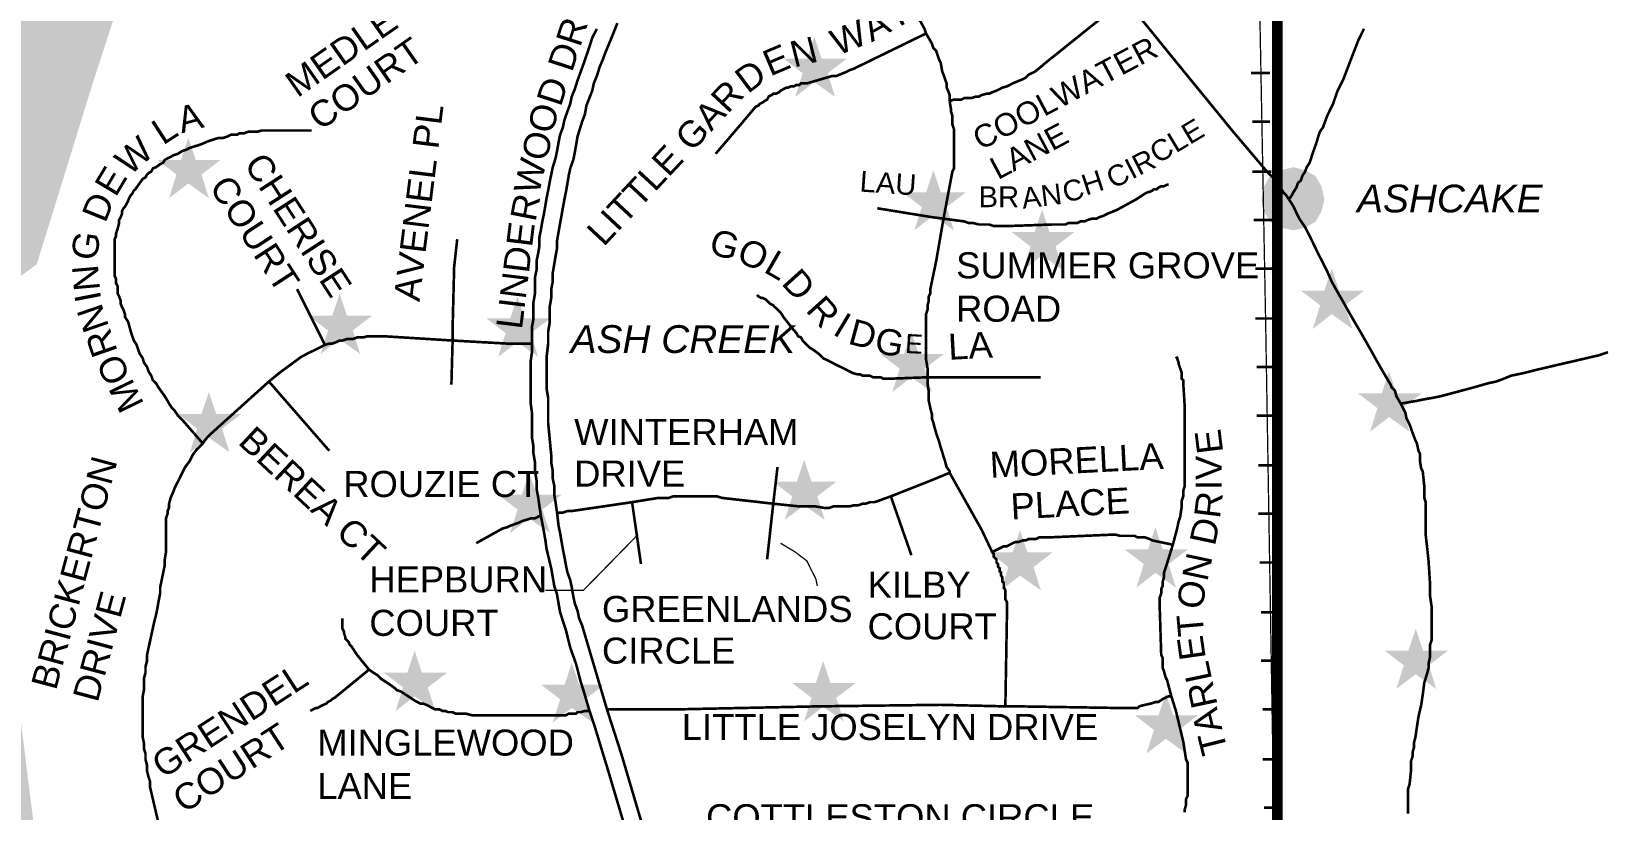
# Model space of a CAD drawing. Header units: millimetres. Extents: x 10 to 1080, y 12 to 847.
# Drawn here: x 714.4 to 805, y 356.7 to 401.5 of the extents above; entities that cross this region are included whole.
import ezdxf

# ---------------------------------------------------------------- set-up
doc = ezdxf.new("R2010")
doc.units = ezdxf.units.MM

msp = doc.modelspace()

# ---------------------------------------------------------------- hatches: boundary and pattern name
at = {"layer": 'H', "linetype": 'CONTINUOUS'}
for points in [[(802.375, 724.076), (804.333, 708.572), (819.82, 705.362), (834.637, 704.674), (846.243, 705.362), (859.861, 713.74), (871.467, 723.388), (876.635, 727.287), (891.452, 733.125), (894.662, 722.806), (899.231, 711.2), (902.458, 678.268), (906.939, 654.985), (912.777, 635.6), (903.041, 631.79), (870.797, 623.394), (843.703, 613.075), (834.037, 605.614), (852.17, 570.142), (848.607, 566.244), (849.207, 566.244), (834.637, 551.692), (840.475, 538.815), (802.711, 488.438), (802.217, 489.126), (800.435, 493.007), (798.83, 497.082), (795.355, 502.25), (792.215, 505.213), (789.005, 508.088), (786.289, 511.722), (784.437, 515.532), (783.078, 519.677), (782.391, 521.723), (780.874, 525.78), (778.334, 530.348), (775.794, 533.735), (773.007, 536.875), (769.955, 539.75), (766.727, 542.378), (763.27, 544.83), (759.707, 547.123), (755.985, 549.24), (754.115, 550.333), (752.263, 551.356), (750.305, 552.45), (748.365, 553.473), (746.407, 554.478), (744.467, 555.502), (742.615, 556.507), (740.657, 557.618), (739.652, 558.13), (732.525, 556.436), (732.79, 544.583), (726.264, 530.86), (723.142, 524.334), (722.207, 519.765), (722.877, 514.015), (725.593, 511.052), (734.219, 509.182), (736.177, 508.935), (733.302, 494.965), (732.278, 489.126), (728.98, 480.236), (737.605, 465.243), (747.518, 446.193), (733.548, 450.338), (730.409, 438.062), (720.76, 407.158), (717.885, 398.268), (714.745, 388.108), (713.475, 387.174), (712.047, 376.096), (715.945, 344.77), (716.615, 324.026), (716.439, 318.682), (723.388, 318.435), (731.608, 319.705), (737.358, 321.557), (743.373, 323.25), (749.635, 324.273), (754.962, 326.39), (761.488, 331.47), (750.641, 308.786), (742.95, 291.677), (741.257, 289.313), (754.715, 277.195), (760.801, 272.292), (760.73, 272.115), (769.444, 264.583), (777.487, 249.678), (794.597, 237.155), (804.333, 230.293), (811.777, 224.032), (798.054, 219.957), (781.473, 215.988), (770.043, 212.602), (757.502, 208.033), (746.072, 201.172), (734.06, 195.404), (725.082, 194.91), (725.258, 194.134), (725.593, 192.105), (725.752, 188.048), (725.17, 184.062), (724.905, 183.392), (714.587, 181.698), (699.17, 173.743), (696.295, 178.312), (682.078, 173.143), (680.879, 176.53), (652.868, 161.713), (660.647, 138.007), (660.4, 137.83), (656.749, 135.467), (653.203, 133.103), (649.552, 130.722), (645.918, 128.358), (642.285, 125.977), (638.634, 123.702), (635, 121.32), (631.349, 118.957), (627.803, 116.664), (624.152, 114.3), (620.942, 115.394), (619.584, 117.51), (618.402, 119.556), (617.22, 121.744), (616.038, 123.702), (614.68, 125.977), (613.569, 128.27), (612.299, 130.475), (610.958, 132.415), (609.424, 134.197), (608.154, 136.066), (606.795, 138.254), (605.367, 140.035), (603.673, 143.087), (601.892, 144.445), (599.863, 145.715), (598.17, 147.496), (596.724, 149.26), (595.118, 151.042), (593.513, 152.647), (591.22, 153.846), (589.439, 155.187), (587.675, 156.545), (586.052, 158.415), (585.717, 160.778), (585.047, 162.895), (584.112, 165.1), (582.172, 166.194), (580.549, 167.887), (579.543, 169.845), (578.785, 171.962), (577.762, 173.902), (576.668, 175.772), (575.398, 177.553), (573.775, 178.982), (571.659, 182.457), (568.784, 186.778), (566.932, 189.988), (565.82, 194.486), (564.462, 203.87), (563.704, 208.527), (563.88, 211.332), (563.704, 215.477), (563.457, 217.77), (563.28, 220.133), (563.368, 222.426), (563.28, 224.614), (562.857, 227.418), (561.675, 229.694), (560.828, 232.586), (561.428, 234.774), (561.852, 237.825), (561.922, 240.206), (561.587, 242.658), (561.763, 245.286), (562.01, 247.65), (561.852, 250.278), (561.164, 254.423), (561.922, 257.052), (562.522, 259.256), (562.275, 261.532), (561.499, 263.56), (560.405, 265.518), (559.805, 267.882), (559.223, 270.175), (557.953, 273.297), (556.26, 274.92), (554.814, 277.53), (554.39, 280), (553.72, 282.363), (552.962, 284.656), (551.85, 286.508), (550.668, 288.713), (549.222, 291.165), (547.194, 292.947), (545.412, 294.552), (543.56, 296.422), (543.719, 298.697), (542.537, 300.655), (540.42, 302.348), (538.057, 304.976), (535.34, 306.405), (532.553, 307.763), (530.26, 309.545), (528.232, 310.903), (526.874, 312.755), (526.45, 314.872), (524.51, 315.807), (522.305, 316.054), (518.248, 316.565), (515.779, 316.9), (513.592, 317.324), (511.387, 317.923), (508.935, 318.17), (507.153, 316.988), (506.465, 314.96), (505.037, 313.267), (503.255, 311.997), (501.897, 310.303), (500.292, 308.698), (498.422, 307.587), (496.658, 306.07), (495.212, 304.377), (494.453, 302.348), (493.942, 299.896), (493.607, 297.603), (493.942, 295.24), (494.453, 293.123), (495.212, 290.83), (495.723, 288.625), (494.03, 286.508), (493.342, 284.304), (491.649, 281.693), (489.462, 280.846), (485.14, 280.423), (481.577, 280.582), (479.637, 281.852), (478.102, 283.457), (476.673, 285.08), (475.068, 286.773), (472.863, 287.267), (470.658, 286.685), (468.965, 285.238), (467.184, 283.88), (465.067, 282.875), (463.462, 281.34), (464.732, 279.488), (466.602, 278.306), (468.63, 277.372), (469.724, 275.502), (468.877, 273.385), (467.095, 272.027), (463.973, 269.663), (462.104, 268.058), (460.075, 266.876), (457.958, 266.1), (455.665, 265.606), (452.702, 266.277), (450.674, 267.212), (448.469, 267.635), (444.835, 268.482), (442.718, 268.993), (440.514, 268.393), (436.792, 268.217), (434.763, 268.905), (432.805, 269.998), (431.465, 271.78), (432.647, 273.72), (433.405, 275.925), (433.317, 278.218), (432.805, 280.335), (432.894, 282.963), (431.959, 285.327), (428.925, 284.568), (426.72, 283.88), (424.603, 283.457), (421.375, 283.968), (419.188, 284.392), (417.072, 284.903), (415.025, 285.926), (412.838, 286.685), (410.792, 287.62), (409.698, 289.56), (409.875, 291.765), (410.298, 293.97), (410.298, 296.157), (409.61, 298.203), (408.252, 300.143), (406.4, 301.66), (404.53, 303.107), (402.837, 304.712), (400.897, 305.823), (399.715, 307.675), (400.297, 309.792), (399.962, 311.997), (397.845, 313.355), (395.905, 314.537), (394.547, 316.318), (393.1, 318.1), (391.672, 319.793), (390.225, 321.398), (388.108, 322.668), (386.592, 324.185), (385.057, 325.878), (383.452, 327.325), (381.582, 328.595), (379.465, 329.265), (378.125, 331.047), (378.037, 333.252), (377.349, 335.368), (375.92, 336.973), (374.05, 338.332), (372.11, 339.425), (370.152, 340.536), (368.035, 341.383), (365.919, 341.965), (363.555, 341.63), (361.615, 340.607), (359.745, 338.914), (357.875, 337.82), (355.935, 336.797), (353.818, 335.703), (351.878, 334.522), (350.255, 332.652), (348.915, 330.8), (347.98, 328.754), (347.133, 326.637), (345.599, 325.032), (343.323, 324.785), (340.184, 324.785), (337.732, 325.367), (335.615, 324.185), (334.522, 322.333), (334.433, 320.128), (334.098, 317.923), (332.899, 315.807), (331.805, 313.866), (330.958, 311.75), (330.712, 309.545), (330.288, 307.252), (329.935, 304.976), (329.688, 302.683), (329.018, 300.39), (328.083, 298.203), (327.325, 296.157), (327.06, 293.97), (328.665, 292.347), (329.935, 290.583), (328.665, 288.802), (326.39, 287.955), (323.25, 287.778), (321.045, 288.29), (319.864, 290.23), (318.682, 292.276), (316.812, 293.705), (314.025, 294.975), (311.732, 295.487), (309.615, 295.91), (307.763, 297.092), (306.405, 299.05), (305.47, 300.99), (304.712, 303.107), (303.689, 305.135), (301.995, 306.405), (300.302, 307.852), (298.962, 309.545), (297.268, 307.94), (296.422, 305.894), (293.282, 304.2), (291.5, 305.558), (289.648, 306.828), (287.69, 307.852), (287.267, 309.968), (287.69, 312.173), (285.75, 313.09), (283.457, 313.602), (281.34, 314.202), (279.224, 315.295), (278.642, 317.5), (277.954, 319.617), (276.013, 321.222), (274.144, 319.793), (272.874, 317.923), (269.998, 319.193), (268.217, 320.64), (266.435, 321.98), (263.984, 324.45), (262.202, 325.72), (260.862, 327.484), (261.108, 329.688), (261.867, 331.893), (262.714, 334.01), (262.467, 337.644), (261.532, 339.602), (260.597, 341.718), (258.992, 343.323), (255.94, 345.352), (253.065, 346.71), (251.195, 347.892), (249.167, 348.827), (248.92, 351.032), (250.19, 352.884), (251.707, 354.842), (254.088, 354.93), (255.782, 356.358), (257.969, 356.623), (260.174, 357.117), (261.444, 359.234), (261.779, 361.527), (261.62, 363.732), (260.438, 365.584), (258.992, 367.277), (256.117, 367.63), (255.429, 369.746), (254.088, 371.44), (252.307, 372.957), (250.525, 374.227), (248.497, 374.826), (247.138, 376.767), (248.162, 378.707), (247.385, 381), (245.78, 382.517), (245.622, 384.81), (244.687, 386.75), (243.575, 388.796), (242.235, 390.56), (241.035, 392.43), (239.518, 394.212), (239.43, 396.416), (240.453, 398.533), (240.612, 401.144), (240.788, 403.86), (239.43, 405.888), (238.584, 408.005), (236.467, 409.452), (235.038, 411.304), (233.08, 412.838), (233.168, 415.202), (234.103, 417.318), (235.462, 419.276), (236.978, 421.04), (238.072, 422.998), (237.825, 425.274), (237.49, 427.902), (236.22, 429.683), (234.527, 431.377), (232.657, 433.246), (230.628, 434.587), (229.182, 436.28), (227.489, 437.815), (226.219, 439.667), (224.79, 441.537), (223.943, 443.742), (222.92, 445.77), (220.98, 447.216), (218.775, 448.557), (216.57, 449.827), (214.365, 450.25), (212.249, 450.427), (209.797, 450.515), (206.163, 450.427), (203.87, 451.026), (201.595, 450.338), (199.972, 448.31), (201.665, 446.705), (199.549, 444.588), (196.938, 445.347), (194.822, 445.435), (192.105, 444.923), (189.054, 445.012), (187.202, 443.406), (184.908, 442.472), (182.88, 441.113), (181.01, 439.596), (179.317, 438.15), (177.288, 437.056), (175.084, 436.457), (173.055, 435.522), (170.762, 434.675), (168.575, 434.852), (166.793, 436.545), (165.947, 438.82), (165.259, 440.937), (163.142, 442.048), (160.955, 442.56), (158.574, 442.383), (156.369, 441.713), (154.005, 440.778), (151.377, 440.267), (148.59, 440.267), (146.385, 439.843), (145.45, 437.727), (145.115, 435.522), (142.663, 436.122), (142.152, 438.326), (140.458, 439.932), (138.43, 441.113), (136.472, 442.207), (134.285, 442.807), (131.745, 442.048), (128.605, 441.537), (126.153, 441.872), (123.525, 441.784), (121.497, 442.983), (120.05, 444.588), (117.775, 445.012), (116.082, 446.528), (116.152, 448.822), (114.124, 450.938), (112.607, 453.214), (111.425, 454.995), (110.155, 456.777), (108.797, 458.47), (107.527, 460.252), (106.257, 461.945), (104.898, 463.726), (103.54, 465.42), (102.182, 467.113), (100.842, 468.806), (99.572, 470.57), (98.213, 472.264), (95.585, 475.738), (93.133, 479.213), (90.682, 482.776), (88.477, 486.41), (86.448, 490.132), (84.578, 494.03), (83.062, 498.016), (81.527, 502.92), (80.433, 507.065), (79.498, 511.298), (78.74, 515.532), (78.228, 519.853), (77.805, 524.175), (77.558, 528.496), (77.47, 532.8), (77.558, 534.917), (77.558, 537.122), (77.717, 539.238), (77.893, 541.443), (78.052, 543.56), (78.317, 545.765), (78.564, 547.882), (79.252, 552.115), (80.098, 556.348), (81.192, 560.582), (82.374, 564.727), (84.402, 570.054), (86.448, 573.793), (87.63, 575.645), (117.687, 575.645), (138.007, 572.435), (144.445, 544.23), (141.905, 543.225), (154.764, 537.88), (160.443, 536.028), (171.185, 535.693), (189.318, 535.34), (206.834, 533.912), (226.06, 527.897), (227.842, 532.888), (253.912, 548.552), (259.239, 550.333), (265.677, 550.668), (269.575, 552.115), (277.019, 556.772), (283.122, 559.223), (290.989, 559.982), (306.317, 558.553), (306.652, 558.288), (307.005, 558.624), (310.885, 558.888), (317.659, 563.122), (325.543, 568.113), (333.745, 573.528), (338.825, 576.827), (341.365, 576.756), (344.928, 576.068), (348.492, 574.71), (351.949, 572.858), (355.759, 569.718), (358.228, 566.173), (359.234, 564.303), (360.257, 562.363), (362.462, 558.8), (365.425, 555.925), (369.993, 554.32), (376.255, 554.478), (378.46, 554.902), (380.577, 555.325), (382.782, 555.748), (384.898, 556.013), (387.773, 556.436), (392.007, 557.107), (396.064, 558.042), (400.138, 559.135), (404.107, 560.405), (408.005, 561.852), (411.903, 563.457), (415.713, 565.238), (419.435, 567.09), (423.069, 569.048), (424.18, 569.63), (421.128, 576.333), (406.224, 573.952), (411.057, 595.383), (409.452, 607.06), (401.408, 603.85), (401.832, 611.893), (404.618, 612.74), (404.195, 626.022), (394.882, 630.432), (373.539, 618.737), (369.482, 635.67), (377.19, 651.845), (407.405, 673.276), (407.829, 671.23), (482.177, 704.003), (500.715, 623.323), (501.227, 623.57), (505.372, 625.863), (509.182, 627.892), (512.992, 630.008), (516.802, 632.037), (520.612, 634.065), (522.552, 635.088), (524.422, 636.094), (526.362, 637.117), (528.232, 638.14), (530.172, 639.233), (532.042, 640.256), (534.335, 641.438), (544.495, 629.585), (550.422, 631.613), (546.523, 639.568), (541.532, 645.336), (541.602, 645.407), (545.412, 647.453), (549.222, 649.57), (553.032, 651.598), (556.772, 653.627), (560.582, 655.743), (564.392, 657.772), (568.202, 659.888), (572.012, 661.917), (575.733, 664.034), (579.543, 666.15), (583.353, 668.196), (587.163, 670.313), (590.885, 672.342), (596.724, 674.458), (601.133, 674.458), (603.338, 674.458), (605.455, 674.37), (607.642, 674.194), (609.847, 674.123), (611.964, 674.035), (614.168, 673.858), (616.373, 673.7), (618.49, 673.612), (620.695, 673.435), (622.882, 673.347), (624.999, 673.276), (629.32, 673.188), (633.642, 673.276), (637.875, 673.523), (642.108, 673.947), (646.254, 674.617), (650.399, 675.728), (653.627, 676.734), (657.684, 678.18), (661.67, 679.873), (665.568, 681.743), (669.378, 683.772), (673.1, 685.976), (676.734, 688.252), (680.297, 690.704), (683.683, 693.42), (687.07, 696.136), (690.192, 699.1), (693.332, 702.063), (696.207, 705.273), (699.082, 708.572), (701.71, 711.958), (705.785, 710.53), (709.842, 708.995), (713.74, 707.214), (717.638, 705.362), (721.448, 703.333), (723.988, 701.798), (729.403, 707.302), (742.35, 719.578), (751.999, 718.908), (767.503, 733.725), (785.618, 751.84), (797.207, 740.234), (802.375, 724.076), (802.375, 724.076)], [(761.4, 399.962), (759.954, 399.962), (759.531, 401.232), (759.107, 399.962), (757.767, 399.962), (758.86, 399.115), (758.437, 397.757), (759.531, 398.604), (760.73, 397.757), (760.307, 399.115), (761.4, 399.962), (761.4, 399.962)], [(725.329, 394.123), (723.9, 394.123), (723.477, 395.393), (723.053, 394.123), (721.695, 394.123), (722.789, 393.277), (722.365, 391.918), (723.477, 392.765), (724.658, 391.918), (724.235, 393.277), (725.329, 394.123), (725.329, 394.123)], [(768.262, 392.254), (766.815, 392.254), (766.392, 393.524), (765.969, 392.254), (764.611, 392.254), (765.722, 391.407), (765.298, 390.066), (766.392, 390.913), (767.574, 390.066), (767.151, 391.407), (768.262, 392.254), (768.262, 392.254)], [(788.917, 391.83), (788.741, 392.606), (788.405, 393.188), (787.823, 393.524), (787.135, 393.7), (786.377, 393.524), (785.777, 393.188), (785.442, 392.606), (785.283, 391.83), (785.442, 391.16), (785.777, 390.56), (786.377, 390.225), (787.135, 390.066), (787.823, 390.225), (788.405, 390.56), (788.741, 391.16), (788.917, 391.83), (788.917, 391.83)], [(788.741, 391.83), (788.582, 391.248), (788.247, 390.737), (787.735, 390.313), (787.135, 390.225), (786.465, 390.313), (785.954, 390.737), (785.618, 391.248), (785.442, 391.83), (785.618, 392.518), (785.954, 393.03), (786.465, 393.365), (787.135, 393.524), (787.735, 393.365), (788.247, 393.03), (788.582, 392.518), (788.741, 391.83), (788.741, 391.83)], [(787.982, 391.83), (787.894, 392.183), (787.735, 392.518), (787.471, 392.677), (787.135, 392.765), (786.712, 392.677), (786.465, 392.518), (786.289, 392.183), (786.201, 391.83), (786.289, 391.495), (786.465, 391.248), (786.712, 391.072), (787.135, 390.984), (787.471, 391.072), (787.735, 391.248), (787.894, 391.495), (787.982, 391.83), (787.982, 391.83)], [(787.823, 391.83), (787.735, 391.583), (787.647, 391.336), (787.4, 391.248), (787.135, 391.16), (786.8, 391.248), (786.624, 391.336), (786.465, 391.583), (786.377, 391.83), (786.465, 392.183), (786.624, 392.342), (786.8, 392.518), (787.135, 392.606), (787.4, 392.518), (787.647, 392.342), (787.735, 392.183), (787.823, 391.83), (787.823, 391.83)], [(774.524, 389.978), (773.077, 389.978), (772.654, 391.248), (772.231, 389.978), (770.89, 389.978), (771.984, 389.132), (771.56, 387.773), (772.654, 388.62), (773.853, 387.773), (773.43, 389.132), (774.524, 389.978), (774.524, 389.978)], [(791.21, 386.592), (789.764, 386.592), (789.34, 387.862), (788.917, 386.592), (787.559, 386.592), (788.67, 385.745), (788.247, 384.387), (789.34, 385.233), (790.522, 384.387), (790.099, 385.745), (791.21, 386.592), (791.21, 386.592)], [(734.06, 385.145), (732.614, 385.145), (732.19, 386.415), (731.767, 385.145), (730.409, 385.145), (731.52, 384.298), (731.097, 382.94), (732.19, 383.787), (733.372, 382.94), (732.949, 384.298), (734.06, 385.145), (734.06, 385.145)], [(744.308, 384.986), (742.862, 384.986), (742.438, 386.256), (742.015, 384.986), (740.657, 384.986), (741.751, 384.14), (741.327, 382.782), (742.438, 383.628), (743.62, 382.782), (743.197, 384.14), (744.308, 384.986), (744.308, 384.986)], [(766.992, 382.94), (765.545, 382.94), (765.122, 384.21), (764.699, 382.94), (763.341, 382.94), (764.452, 382.094), (764.028, 380.753), (765.122, 381.6), (766.304, 380.753), (765.881, 382.094), (766.992, 382.94), (766.992, 382.94)], [(794.508, 380.665), (793.062, 380.665), (792.639, 381.935), (792.215, 380.665), (790.857, 380.665), (791.968, 379.818), (791.545, 378.46), (792.639, 379.307), (793.821, 378.46), (793.397, 379.818), (794.508, 380.665), (794.508, 380.665)], [(726.528, 379.483), (725.082, 379.483), (724.658, 380.753), (724.235, 379.483), (722.877, 379.483), (723.988, 378.636), (723.565, 377.278), (724.658, 378.125), (725.84, 377.278), (725.417, 378.636), (726.528, 379.483), (726.528, 379.483)], [(760.801, 375.585), (759.372, 375.585), (758.948, 376.855), (758.525, 375.585), (757.167, 375.585), (758.261, 374.738), (757.837, 373.38), (758.948, 374.227), (760.13, 373.38), (759.707, 374.738), (760.801, 375.585), (760.801, 375.585)], [(744.978, 374.826), (743.532, 374.826), (743.109, 376.096), (742.685, 374.826), (741.327, 374.826), (742.438, 373.98), (742.015, 372.622), (743.109, 373.468), (744.308, 372.622), (743.867, 373.98), (744.978, 374.826), (744.978, 374.826)], [(773.254, 371.51), (771.807, 371.51), (771.384, 372.78), (770.961, 371.51), (769.62, 371.51), (770.714, 370.664), (770.29, 369.323), (771.384, 370.17), (772.583, 369.323), (772.16, 370.664), (773.254, 371.51), (773.254, 371.51)], [(781.05, 371.687), (779.604, 371.687), (779.18, 372.957), (778.757, 371.687), (777.399, 371.687), (778.51, 370.84), (778.087, 369.482), (779.18, 370.328), (780.362, 369.482), (779.939, 370.84), (781.05, 371.687), (781.05, 371.687)], [(796.025, 365.848), (794.597, 365.848), (794.173, 367.118), (793.75, 365.848), (792.392, 365.848), (793.485, 365.002), (793.062, 363.643), (794.173, 364.49), (795.355, 363.643), (794.932, 365.002), (796.025, 365.848), (796.025, 365.848)], [(738.382, 364.578), (736.935, 364.578), (736.512, 365.848), (736.088, 364.578), (734.73, 364.578), (735.842, 363.732), (735.418, 362.373), (736.512, 363.22), (737.694, 362.373), (737.27, 363.732), (738.382, 364.578), (738.382, 364.578)], [(747.43, 363.89), (745.984, 363.89), (745.561, 365.16), (745.155, 363.89), (743.797, 363.89), (744.89, 363.044), (744.467, 361.703), (745.561, 362.55), (746.76, 361.703), (746.337, 363.044), (747.43, 363.89), (747.43, 363.89)], [(761.912, 363.978), (760.465, 363.978), (760.042, 365.248), (759.619, 363.978), (758.261, 363.978), (759.372, 363.132), (758.948, 361.774), (760.042, 362.62), (761.224, 361.774), (760.801, 363.132), (761.912, 363.978), (761.912, 363.978)], [(781.632, 362.126), (780.203, 362.126), (779.78, 363.396), (779.357, 362.126), (777.998, 362.126), (779.092, 361.28), (778.669, 359.922), (779.78, 360.768), (780.962, 359.922), (780.538, 361.28), (781.632, 362.126), (781.632, 362.126)]]:
    msp.add_hatch(color=256, dxfattribs=at).paths.add_polyline_path(points)

# ---------------------------------------------------------------- linework, layer by layer
at = {"layer": 'P'}
for points, const_width in [([(815.658, 579.808), (787.471, 489.885), (784.754, 479.213), (784.084, 472.705), (783.996, 466.09), (785.53, 384.81), (786.536, 324.115), (786.8, 319.123), (787.647, 314.378), (789.411, 308.875), (791.616, 304.377), (807.367, 276.86), (816.345, 253.577), (817.527, 247.915), (817.774, 244.951), (817.439, 240.965), (815.834, 235.215), (809.396, 223.185), (805.762, 217.435), (799.924, 210.996), (787.382, 200.413)], 0.075), ([(786.201, 221.756), (678.092, 221.756), (569.965, 221.756), (569.965, 329.865), (569.965, 437.903), (678.092, 437.903), (786.201, 437.903), (786.201, 329.865), (786.201, 221.756)], 0.602), ([(948.831, 221.756), (894.327, 221.756), (786.201, 221.756), (786.201, 329.865), (786.201, 437.903), (894.327, 437.903), (948.831, 437.903)], 0.602), ([(765.969, 401.408), (765.881, 401.673), (765.281, 402.766), (764.434, 404.213), (764.099, 404.707)], 0.151), ([(777.399, 403.437), (780.274, 399.891), (783.661, 395.746), (785.53, 393.541), (785.777, 393.277), (786.024, 393.03), (786.201, 392.783), (786.289, 392.606), (786.448, 392.43), (786.536, 392.271), (786.712, 392.095), (786.871, 391.848)], 0.151), ([(748.189, 402.008), (747.854, 401.161), (747.677, 400.738), (747.501, 400.315), (747.342, 399.891), (747.166, 399.468), (747.007, 398.956), (746.831, 398.533), (746.742, 398.11), (746.407, 397.263), (746.319, 396.752), (746.16, 396.328), (745.896, 395.482), (745.737, 394.547), (745.649, 394.123), (745.472, 393.629), (745.384, 393.206), (745.314, 392.783), (745.225, 392.271), (745.137, 391.848), (744.802, 389.978), (744.714, 389.467), (744.714, 389.043), (744.626, 388.549), (744.467, 387.615), (744.467, 387.103), (744.379, 386.68), (744.379, 386.168), (744.291, 385.657), (744.291, 385.233), (744.291, 384.739), (744.202, 384.228), (744.202, 383.54)], 0.151), ([(767.327, 397.51), (767.574, 397.598), (767.75, 397.598), (767.997, 397.598), (768.174, 397.686), (768.332, 397.686), (768.597, 397.686), (768.844, 397.775), (769.02, 397.775), (769.179, 397.863), (769.444, 397.933), (769.602, 397.933), (769.779, 398.022), (770.026, 398.11), (770.202, 398.198), (770.361, 398.286), (770.625, 398.357), (770.961, 398.533), (771.384, 398.709), (771.56, 398.78), (771.719, 398.868), (771.895, 399.045), (772.231, 399.203), (772.566, 399.468), (772.742, 399.627), (776.129, 402.343)], 0.151), ([(747.007, 401.673), (746.742, 401.161), (746.584, 400.65), (746.407, 400.138), (746.231, 399.627), (745.896, 398.709), (745.737, 398.198), (745.561, 397.775), (745.472, 397.351), (745.314, 396.928), (745.137, 396.416), (745.049, 395.993), (744.89, 395.57), (744.802, 395.146), (744.714, 394.635), (744.626, 394.212), (744.467, 393.7), (744.379, 393.277), (744.291, 392.853), (744.202, 392.359), (744.114, 391.936), (744.044, 391.513), (743.955, 391.001), (743.867, 390.578), (743.779, 390.066), (743.691, 389.643), (743.691, 389.132), (743.62, 388.708), (743.532, 388.285), (743.532, 387.773), (743.444, 387.35), (743.444, 386.856), (743.444, 386.433), (743.356, 385.921), (743.356, 385.498), (743.356, 384.986), (743.268, 384.475), (743.268, 384.052), (743.268, 383.54)], 0.151), ([(753.851, 394.476), (755.297, 396.169), (756.144, 397.175), (756.32, 397.263), (756.391, 397.351), (756.567, 397.439), (756.655, 397.51), (756.814, 397.598), (756.902, 397.775), (757.079, 397.863), (757.167, 397.933), (757.326, 397.933), (757.502, 398.022), (757.59, 398.11), (757.749, 398.198), (757.925, 398.286), (758.014, 398.286), (758.172, 398.357), (758.349, 398.357), (758.508, 398.445), (758.684, 398.445), (758.772, 398.533), (758.931, 398.533), (759.107, 398.533), (760.554, 398.956), (760.801, 398.956), (761.224, 399.133), (761.4, 399.203), (761.559, 399.292), (761.824, 399.38), (761.982, 399.468), (762.318, 399.627), (765.969, 401.408)], 0.151), ([(767.327, 397.51), (767.327, 397.863), (767.239, 398.11), (767.151, 398.286), (767.151, 398.533), (767.062, 398.78), (766.974, 399.045), (766.904, 399.203), (766.815, 399.715), (766.727, 399.891), (766.639, 400.138), (766.551, 400.403), (766.392, 400.562), (766.304, 400.826), (766.216, 400.985), (765.969, 401.408)], 0.151), ([(791.192, 401.673), (790.857, 400.985), (790.434, 399.891), (790.011, 398.78), (789.675, 398.11), (789.411, 397.351), (789.076, 396.663), (788.829, 395.993), (788.652, 395.746), (788.564, 395.482), (788.494, 395.235), (788.405, 394.97), (788.317, 394.723), (788.229, 394.476), (788.07, 393.965), (787.894, 393.7), (787.806, 393.453), (787.647, 393.206), (787.559, 392.942), (787.382, 392.783), (787.294, 392.518), (787.135, 392.271), (787.047, 392.095), (786.871, 391.848)], 0.151), ([(785.777, 399.133), (784.684, 399.133)], 0.151), ([(766.974, 390.737), (767.486, 393.453), (767.574, 393.629), (767.574, 393.876), (767.574, 394.123), (767.574, 394.3), (767.574, 394.811), (767.574, 394.97), (767.574, 395.235), (767.574, 395.482), (767.574, 395.746), (767.574, 395.905), (767.486, 396.169), (767.486, 396.416), (767.486, 396.663), (767.398, 396.928), (767.398, 397.087), (767.327, 397.51)], 0.151), ([(730.585, 395.817), (727.692, 395.817), (727.445, 395.746), (727.198, 395.746), (726.934, 395.746), (726.687, 395.658), (726.422, 395.658), (726.264, 395.57), (725.928, 395.57), (725.752, 395.482), (725.505, 395.393), (725.241, 395.393), (724.994, 395.323), (724.729, 395.235), (724.482, 395.146), (724.306, 395.058), (724.059, 394.97), (723.812, 394.899), (723.547, 394.811), (723.388, 394.723), (723.124, 394.635), (722.877, 394.476), (722.612, 394.388), (722.454, 394.3), (722.277, 394.212), (722.118, 394.123), (722.03, 393.965), (721.854, 393.876), (721.607, 393.7), (721.431, 393.629), (721.342, 393.453), (721.184, 393.365), (721.095, 393.277), (721.007, 393.118), (720.848, 393.03), (720.672, 392.783), (720.425, 392.43), (720.337, 392.359), (720.249, 392.183), (720.161, 392.095), (720.072, 391.936), (720.002, 391.76), (719.914, 391.583), (719.825, 391.425), (719.737, 391.336), (719.649, 391.16), (719.649, 391.001), (719.578, 390.825), (719.49, 390.666), (719.49, 390.49), (719.402, 390.155), (719.314, 389.89), (719.314, 389.731), (719.226, 389.555), (719.226, 389.308), (719.226, 389.132), (719.226, 388.885), (719.226, 388.708), (719.226, 388.285), (719.226, 388.126), (719.226, 387.862), (719.226, 387.703), (719.226, 387.438), (719.314, 387.279), (719.314, 387.015), (719.402, 386.856), (719.402, 386.68), (719.402, 386.433), (719.49, 386.256), (719.578, 386.009), (719.578, 385.833), (719.649, 385.657), (719.737, 385.498), (719.825, 385.233), (719.825, 385.075), (720.002, 384.81), (720.072, 384.563), (720.161, 384.228), (720.249, 383.963), (720.337, 383.716), (720.496, 383.469), (720.584, 383.205), (720.672, 382.958), (720.848, 382.693), (720.919, 382.446), (721.095, 382.199), (721.184, 381.935), (721.342, 381.688), (721.431, 381.423), (721.607, 381.265), (721.766, 381), (721.942, 380.753), (722.118, 380.506), (722.277, 380.242), (722.365, 380.083), (722.542, 379.818), (722.701, 379.659), (722.877, 379.395), (723.124, 379.148), (724.306, 377.79)], 0.151), ([(785.777, 396.328), (784.754, 396.328)], 0.151), ([(785.865, 393.453), (784.754, 393.453)], 0.151), ([(779.939, 392.695), (779.851, 392.695), (779.674, 392.606), (779.515, 392.606), (779.339, 392.518), (779.251, 392.43), (779.092, 392.43), (779.004, 392.359), (778.828, 392.271), (778.757, 392.271), (778.581, 392.183), (778.069, 391.848), (776.975, 391.248), (776.376, 391.001), (776.217, 390.913), (775.952, 390.825), (775.794, 390.737), (775.529, 390.737), (775.282, 390.666), (775.106, 390.578), (774.859, 390.578), (774.682, 390.49), (774.435, 390.49), (774.171, 390.49), (774.012, 390.402), (773.748, 390.402), (773.501, 390.402), (773.254, 390.402), (770.714, 390.313), (770.449, 390.313), (770.114, 390.313), (769.867, 390.313), (769.602, 390.402), (769.267, 390.402), (769.02, 390.402), (768.668, 390.49), (768.421, 390.49), (768.174, 390.578), (766.974, 390.737)], 0.151), ([(766.974, 390.737), (766.304, 390.825), (763.164, 391.336)], 0.151), ([(786.871, 391.848), (787.047, 391.583), (787.135, 391.425), (787.224, 391.248), (787.294, 391.089), (787.382, 390.913), (787.471, 390.737), (787.806, 390.243), (788.07, 389.731), (788.317, 389.22), (788.564, 388.708), (788.829, 388.197), (789.076, 387.703), (789.34, 387.103), (789.675, 386.503), (790.011, 385.921), (790.346, 385.322), (790.681, 384.739), (791.034, 384.14), (791.616, 383.117), (792.127, 382.199), (792.727, 381.176), (792.798, 381), (792.974, 380.841), (793.062, 380.506), (793.309, 380.083)], 0.151), ([(766.057, 381.6), (766.057, 382.111), (765.969, 382.623), (765.969, 383.046), (765.969, 383.54), (765.969, 383.805), (765.969, 384.052), (765.969, 384.316), (765.969, 384.475), (765.969, 384.739), (765.969, 384.986), (765.969, 385.233), (766.057, 385.498), (766.057, 385.745), (766.128, 386.009), (766.128, 386.256), (766.216, 386.433), (766.216, 386.68), (766.551, 388.285), (766.974, 390.737)], 0.151), ([(785.954, 390.666), (784.842, 390.666)], 0.151), ([(738.699, 383.716), (738.699, 384.475), (738.787, 387.95), (738.964, 389.555)], 0.151), ([(785.954, 387.862), (784.931, 387.862)], 0.151), ([(731.344, 383.469), (729.738, 386.68)], 0.151), ([(766.057, 381.6), (763.764, 381.512), (763.517, 381.512), (763.341, 381.6), (763.094, 381.6), (762.917, 381.6), (762.741, 381.688), (762.582, 381.688), (762.318, 381.688), (762.159, 381.776), (761.982, 381.776), (761.735, 381.847), (761.559, 381.935), (761.4, 382.023), (761.224, 382.111), (761.048, 382.199), (760.889, 382.27), (760.712, 382.358), (760.554, 382.446), (760.377, 382.535), (760.201, 382.623), (760.042, 382.693), (759.778, 382.958), (759.442, 383.205), (759.284, 383.293), (759.107, 383.469), (759.019, 383.54), (758.86, 383.716), (758.772, 383.893), (758.596, 383.963), (758.508, 384.14), (758.349, 384.316), (757.749, 385.075), (757.661, 385.233), (757.59, 385.322), (757.502, 385.41), (757.414, 385.498), (757.326, 385.586), (757.238, 385.657), (757.167, 385.745), (756.991, 385.833), (756.902, 385.921), (756.814, 386.009), (756.744, 386.08), (756.567, 386.168), (756.479, 386.168), (756.32, 386.256), (756.232, 386.345)], 0.151), ([(786.024, 384.986), (784.931, 384.986)], 0.151), ([(731.344, 383.469), (731.591, 383.54), (731.767, 383.54), (732.014, 383.628), (732.19, 383.716), (732.349, 383.716), (732.614, 383.805), (732.772, 383.805), (732.949, 383.805), (733.196, 383.893), (733.372, 383.893), (733.548, 383.893), (733.795, 383.963), (733.972, 383.963), (734.219, 383.963), (734.395, 383.963), (734.554, 383.963), (734.73, 383.963), (738.699, 383.716)], 0.151), ([(728.116, 381.353), (728.715, 381.847), (729.985, 382.782), (730.162, 382.87), (730.321, 382.958), (730.497, 383.046), (730.656, 383.117), (730.832, 383.205), (731.008, 383.293), (731.344, 383.469)], 0.151), ([(738.628, 381.176), (738.699, 383.716)], 0.151), ([(738.699, 383.716), (741.839, 383.54), (743.268, 383.54)], 0.151), ([(743.268, 383.54), (743.268, 383.046), (743.197, 382.535), (743.197, 382.023), (743.197, 381.6), (743.197, 381.088), (743.197, 380.577), (743.197, 380.083), (743.268, 379.571), (743.268, 379.148), (743.268, 378.636), (743.268, 378.125), (743.356, 377.613), (743.356, 377.19), (743.444, 376.696), (743.444, 376.185), (743.532, 375.673), (743.532, 375.162), (743.62, 374.738), (743.691, 374.227), (743.779, 373.645)], 0.151), ([(744.202, 383.54), (744.114, 382.782), (744.114, 382.358), (744.114, 381.847), (744.114, 380.929), (744.202, 380.418), (744.202, 379.483), (744.202, 378.972), (744.379, 377.119), (744.379, 376.696), (744.467, 376.185), (744.467, 375.761), (744.555, 375.338), (744.555, 374.826), (744.626, 374.403), (744.714, 373.803)], 0.151), ([(793.309, 380.083), (793.732, 380.153), (794.244, 380.242), (794.667, 380.33), (795.179, 380.418), (795.602, 380.506), (796.537, 380.753), (797.454, 381), (798.389, 381.265), (798.812, 381.353), (799.236, 381.512), (799.659, 381.688), (800.418, 381.847), (801.105, 382.023), (801.864, 382.199), (802.534, 382.358), (803.31, 382.535), (803.981, 382.693), (804.739, 382.87), (805.251, 383.046)], 0.151), ([(780.186, 371.951), (780.45, 372.957), (780.521, 373.309), (780.609, 373.556), (780.697, 374.156), (780.697, 374.491), (780.785, 374.738), (780.785, 375.073), (780.874, 375.338), (780.874, 375.673), (780.874, 379.818), (780.785, 381.265), (780.785, 381.423), (780.697, 381.512), (780.697, 381.688), (780.697, 381.776), (780.697, 381.847), (780.609, 382.111), (780.521, 382.358), (780.521, 382.446), (780.45, 382.623), (780.45, 382.693), (780.362, 382.782)], 0.151), ([(786.024, 382.199), (785.019, 382.199)], 0.151), ([(724.306, 377.79), (724.482, 378.037), (724.729, 378.301), (724.905, 378.46), (728.116, 381.353)], 0.151), ([(731.591, 377.366), (728.116, 381.353)], 0.151), ([(766.057, 381.6), (766.057, 381.176), (766.128, 380.753), (766.128, 380.242), (766.216, 379.818), (766.304, 379.483), (766.304, 379.236), (766.392, 378.972), (766.48, 378.636), (766.551, 378.389), (766.639, 378.125), (766.727, 377.878), (766.815, 377.543), (766.904, 377.278), (766.974, 377.031), (767.062, 376.767), (767.151, 376.432), (767.327, 376.185), (767.327, 376.096)], 0.151), ([(772.566, 381.6), (767.75, 381.6), (766.057, 381.6)], 0.151), ([(786.112, 379.395), (785.019, 379.395)], 0.151), ([(793.309, 380.083), (793.574, 379.571), (793.644, 379.236), (793.821, 378.883), (793.997, 378.389), (794.156, 377.966), (794.244, 377.79), (794.332, 377.366), (794.42, 377.19), (794.42, 376.767), (794.491, 376.343), (794.579, 376.185), (794.667, 375.338), (794.667, 375.003), (794.667, 374.65), (794.755, 374.403), (794.755, 374.068), (794.755, 373.38), (794.755, 373.045), (794.755, 372.463), (794.844, 371.687), (794.914, 371.016), (795.002, 369.658), (795.002, 368.988), (795.091, 368.388), (795.091, 367.453), (795.091, 367.206), (795.091, 366.959), (795.091, 366.695), (795.091, 366.448), (795.002, 366.183), (795.002, 365.848), (795.002, 365.513), (794.914, 365.09), (794.914, 364.843), (794.844, 364.578), (794.667, 363.996), (794.579, 363.308), (794.491, 362.726), (794.332, 362.038), (794.244, 361.456), (794.156, 360.856), (794.068, 360.521), (794.068, 360.257), (793.997, 360.01), (793.997, 359.763), (793.909, 359.498), (793.909, 359.251), (793.909, 358.987), (793.821, 358.14), (793.732, 357.893), (793.732, 357.558), (793.732, 357.293), (793.732, 357.046), (793.732, 356.711), (793.732, 356.447)], 0.151), ([(721.766, 355.865), (721.272, 357.981), (721.272, 358.316), (721.184, 358.563), (721.095, 358.916), (721.095, 359.251), (721.007, 359.586), (721.007, 359.922), (720.919, 360.186), (720.919, 360.521), (720.848, 360.856), (720.848, 361.192), (720.848, 361.527), (720.848, 361.879), (720.848, 362.215), (720.848, 362.55), (720.848, 362.885), (720.848, 363.22), (720.919, 363.573), (720.919, 363.908), (720.919, 364.243), (721.007, 364.578), (721.007, 364.913), (721.095, 365.266), (721.095, 365.601), (721.519, 367.542), (721.607, 367.877), (721.695, 368.3), (721.766, 368.723), (721.854, 369.147), (721.854, 369.499), (721.942, 369.923), (722.03, 370.346), (722.118, 370.769), (722.118, 371.105), (722.189, 371.528), (722.189, 373.309), (722.189, 373.468), (722.277, 373.733), (722.277, 373.892), (722.365, 374.068), (722.365, 374.315), (722.454, 374.65), (722.612, 375.003), (722.701, 375.25), (722.789, 375.426), (722.877, 375.585), (722.965, 375.761), (723.036, 375.92), (723.212, 376.273), (723.3, 376.432), (723.547, 376.767), (723.635, 376.943), (723.724, 377.119), (723.971, 377.455), (724.235, 377.702), (724.306, 377.79)], 0.151), ([(757.414, 376.432), (757.167, 374.315)], 0.151), ([(763.94, 374.738), (766.304, 375.673), (767.327, 376.096)], 0.151), ([(767.327, 376.096), (769.179, 372.798), (769.779, 371.528)], 0.151), ([(786.112, 376.52), (785.107, 376.52)], 0.151), ([(744.714, 373.803), (745.049, 373.803), (745.314, 373.892), (745.561, 373.892), (749.035, 374.403)], 0.151), ([(757.167, 374.315), (754.204, 374.65), (753.939, 374.738), (753.604, 374.738), (753.357, 374.738), (753.092, 374.738), (752.757, 374.738), (752.51, 374.738), (752.246, 374.738), (751.999, 374.738), (751.664, 374.738), (751.399, 374.738), (751.152, 374.65), (750.888, 374.65), (750.552, 374.65), (749.035, 374.403)], 0.151), ([(749.547, 370.84), (749.035, 374.403)], 0.151), ([(756.814, 371.105), (757.167, 374.315)], 0.151), ([(757.167, 374.315), (758.684, 374.156), (759.354, 374.156), (759.619, 374.156), (760.13, 374.068), (760.377, 374.068), (760.624, 374.156), (760.889, 374.156), (761.312, 374.156), (761.559, 374.156), (761.824, 374.227), (762.071, 374.227), (762.318, 374.315), (762.494, 374.315), (762.741, 374.403), (763.005, 374.403), (763.252, 374.491), (763.94, 374.738)], 0.151), ([(765.122, 371.352), (763.94, 374.738)], 0.151), ([(743.779, 373.645), (743.444, 373.468), (743.197, 373.468), (742.932, 373.38), (742.685, 373.309), (742.509, 373.221), (742.262, 373.133), (742.015, 373.045), (741.839, 372.957), (741.574, 372.886), (740.057, 372.039)], 0.151), ([(746.584, 362.373), (746.231, 363.573), (746.072, 364.067), (745.808, 365.09), (745.472, 366.025), (745.225, 367.03), (744.89, 368.053), (744.714, 369.076), (744.555, 369.57), (744.467, 370.082), (744.379, 370.593), (744.114, 371.687), (744.044, 372.198), (743.955, 372.71), (743.779, 373.645)], 0.151), ([(747.589, 362.462), (746.16, 367.295), (745.984, 367.718), (745.896, 368.141), (745.737, 368.565), (745.649, 368.988), (745.561, 369.499), (745.472, 369.923), (745.314, 370.346), (745.225, 370.769), (745.137, 371.263), (745.049, 371.687), (744.978, 372.11), (744.89, 372.622), (744.802, 373.045), (744.714, 373.803)], 0.151), ([(786.201, 373.733), (785.107, 373.733)], 0.151), ([(744.044, 369.323), (746.231, 369.323), (749.371, 372.533)], 0.075), ([(769.779, 371.528), (770.449, 371.863), (770.625, 371.863), (770.784, 371.951), (770.961, 372.039), (771.137, 372.11), (771.296, 372.11), (771.56, 372.198), (771.719, 372.198), (771.895, 372.286), (772.142, 372.286), (772.319, 372.286), (772.478, 372.375), (772.654, 372.375), (772.901, 372.375), (773.077, 372.375), (776.711, 372.533), (776.887, 372.533), (777.134, 372.463), (777.311, 372.463), (777.558, 372.463), (777.734, 372.463), (777.981, 372.463), (778.157, 372.375), (778.404, 372.375), (778.581, 372.375), (778.828, 372.286), (779.004, 372.198), (780.186, 371.951)], 0.151), ([(757.59, 372.039), (758.437, 371.528), (759.107, 371.016), (759.354, 370.505), (759.619, 369.993), (759.707, 369.57)], 0.075), ([(770.537, 362.638), (770.625, 367.718), (770.625, 368.3), (770.625, 368.388), (770.625, 368.565), (770.625, 368.653), (770.537, 368.812), (770.537, 368.9), (770.537, 369.076), (770.537, 369.147), (770.537, 369.323), (770.449, 369.499), (770.449, 369.57), (770.449, 369.746), (770.361, 369.835), (770.361, 369.993), (770.361, 370.082), (770.29, 370.17), (770.29, 370.346), (770.202, 370.417), (770.202, 370.593), (770.114, 370.681), (770.114, 370.84), (770.026, 370.928), (770.026, 371.105), (769.938, 371.193), (769.867, 371.263), (769.867, 371.44), (769.779, 371.528)], 0.151), ([(780.186, 371.951), (779.762, 370.593), (779.674, 370.346), (779.674, 370.082), (779.604, 369.835), (779.604, 369.57), (779.515, 369.411), (779.515, 369.147), (779.427, 368.9), (779.427, 368.653), (779.427, 368.388), (779.515, 365.601), (779.604, 365.425), (779.604, 365.178), (779.604, 365.002), (779.604, 364.843), (779.674, 364.666), (779.762, 364.331), (779.851, 364.155), (780.098, 363.22)], 0.151), ([(786.289, 370.928), (785.178, 370.928)], 0.151), ([(732.349, 367.718), (732.349, 367.63), (732.349, 367.453), (732.349, 367.383), (732.349, 367.118), (732.437, 366.959), (732.437, 366.871), (732.525, 366.607), (732.525, 366.536), (732.702, 366.36), (732.772, 366.183), (732.861, 366.113), (733.196, 365.601), (733.884, 364.755)], 0.151), ([(786.289, 368.053), (785.266, 368.053)], 0.151), ([(786.377, 365.266), (785.266, 365.266)], 0.151), ([(733.884, 364.755), (731.926, 363.149), (731.767, 363.061), (731.679, 362.973), (731.502, 362.885), (731.432, 362.797), (731.255, 362.726), (731.079, 362.638), (730.92, 362.55), (730.832, 362.55), (730.656, 362.462), (730.497, 362.373)], 0.151), ([(733.884, 364.755), (734.131, 364.578), (734.395, 364.419), (734.554, 364.243), (734.818, 364.067), (735.065, 363.908), (735.312, 363.732), (735.489, 363.573), (735.736, 363.485), (736, 363.308), (736.247, 363.149), (736.512, 362.973), (736.671, 362.885), (736.847, 362.797), (737.006, 362.797), (737.182, 362.726), (737.358, 362.638), (737.517, 362.55), (737.694, 362.462), (737.941, 362.462), (738.117, 362.373), (738.276, 362.373), (738.452, 362.303), (738.699, 362.303), (738.875, 362.215), (739.034, 362.215), (739.211, 362.215), (739.475, 362.215), (739.81, 362.126), (739.969, 362.126), (740.234, 362.126), (744.89, 362.126), (745.049, 362.126), (745.225, 362.126), (745.384, 362.215), (745.472, 362.215), (745.649, 362.215), (745.808, 362.215), (745.896, 362.303), (746.072, 362.303), (746.319, 362.373), (746.584, 362.373)], 0.151), ([(780.098, 363.22), (779.939, 363.22), (779.604, 363.061), (779.339, 362.885), (779.18, 362.885), (778.916, 362.797), (778.581, 362.726), (778.245, 362.638), (778.157, 362.55), (777.981, 362.55), (777.646, 362.55), (777.311, 362.55), (776.975, 362.55), (776.887, 362.55), (776.711, 362.55), (771.296, 362.638), (770.537, 362.638)], 0.151), ([(780.098, 363.22), (780.362, 362.373), (780.785, 360.609), (780.944, 359.586), (781.032, 359.41), (781.032, 359.163), (781.032, 358.987), (781.032, 358.828), (781.032, 358.652), (781.032, 358.405), (781.032, 358.228), (781.032, 358.069), (781.032, 357.893), (781.032, 357.646), (781.032, 357.47), (780.944, 357.293), (780.944, 357.135), (780.944, 356.958), (780.874, 356.711), (780.874, 356.535)], 0.151), ([(749.547, 353.236), (749.371, 353.748), (749.212, 353.995), (749.124, 354.33), (748.947, 354.595), (747.589, 359.163), (747.254, 360.257), (746.919, 361.368), (746.584, 362.373)], 0.151), ([(770.537, 362.638), (766.815, 362.726), (759.707, 362.638), (751.487, 362.462), (747.924, 362.462), (747.589, 362.462)], 0.151), ([(750.552, 353.325), (750.394, 353.748), (750.305, 353.995), (750.217, 354.259), (750.041, 354.506), (749.97, 354.753), (749.794, 355.265), (749.706, 355.529), (748.436, 359.833), (747.589, 362.462)], 0.151), ([(786.377, 362.462), (785.354, 362.462)], 0.151), ([(786.448, 359.586), (785.354, 359.586)], 0.151), ([(786.448, 356.799), (785.442, 356.799)], 0.151)]:
    msp.add_lwpolyline(points, dxfattribs=dict(at, const_width=const_width))

# ---------------------------------------------------------------- texts
at = {"layer": 'T', "attachment_point": 1}
for s, insert, char_height, rotation in [('{\\fArial|b0|i0|c0|p18;MEDLEY MILL}', (728.9, 398.9), 1.5, 35), ('{\\fArial|b0|i0|c0|p18;AY}', (762.1, 402.2), 1.5, 29), ('{\\fArial|b0|i0|c0|p18;D DR}', (743.5, 397.6), 1.5, 72), ('{\\fArial|b0|i0|c0|p18;W}', (760.3, 401.5), 1.5, 22), ('{\\fArial|b0|i0|c0|p18;COURT}', (730.2, 397), 1.5, 35), ('{\\fArial|b0|i0|c0|p18;N }', (758, 400.9), 1.5, 14), ('{\\fArial|b0|i0|c0|p18;E}', (756.4, 400.3), 1.5, 23), ('{\\fArial|b0|i0|c0|p18;COOLWATER}', (768.5, 395.8), 1.3, 28), ('{\\fArial|b0|i0|c0|p18;D}', (754.8, 399.1), 1.5, 37), ('{\\fArial|b0|i0|c0|p18;LITTLE GAR}', (746.3, 390.1), 1.5, 47), ('{\\fArial|b0|i0|c0|p18;A}', (722.7, 397.1), 1.5, 15), ('{\\fArial|b0|i0|c0|p18;AVENEL PL}', (735.3, 386.1), 1.5, 83), ('{\\fArial|b0|i0|c0|p18;WOO}', (742.2, 392.4), 1.5, 77), ('{\\fArial|b0|i0|c0|p18;L}', (721.2, 396.2), 1.5, 33), ('{\\fArial|b0|i0|c0|p18;LANE}', (769.5, 394.1), 1.3, 28), ('{\\fArial|b0|i0|c0|p18;CLE}', (778.7, 394.9), 1.2, 31), ('{\\fArial|b0|i0|c0|p18;W}', (719.1, 394.3), 1.5, 41), ('{\\fArial|b0|i0|c0|p18;CHERISE}', (727.9, 394.7), 1.5, 303), ('{\\fArial|b0|i0|c0|p18;CIR}', (776.2, 393.5), 1.2, 27), ('{\\fArial|b0|i0|c0|p18;E}', (718, 392.7), 1.5, 59), ('{\\fArial|b0|i0|c0|p18;COURT}', (725.9, 393.4), 1.5, 303), ('{\\fArial|b0|i0|c0|p18;LAU}', (762.2, 393.5), 1.2, 356), ('{\\fArial|b0|i0|c0|p18;C}', (773.7, 392.8), 1.2, 15), ('{\\fArial|b0|i0|c0|p18;H }', (774.8, 393.2), 1.2, 18), ('{\\fArial|b0|i0|c0|p18;D}', (717.3, 391), 1.5, 68), ('{\\fArial|b0|i0|c0|p18;AN}', (771.4, 392.5), 1.2, 7), ('{\\fArial|b0|i0|c0|p18;R}', (742, 390.8), 1.5, 79), ('{\\fArial|b0|i0|c0|p18;LINDE}', (741.2, 384.5), 1.5, 83), ('{\\fArial|b0|i0|c0|p18;G}', (716.7, 388.5), 1.5, 81), ('{\\fArial|b0|i0|c0|p18;G}', (753.8, 390.2), 1.5, 344), ('{\\fArial|b0|i0|c0|p18;O}', (755.6, 389.7), 1.5, 335), ('{\\fArial|b0|i0|c0|p18;L}', (757.3, 389), 1.5, 330), ('{\\fArial|b0|i0|c0|p18;N}', (716.9, 386.5), 1.5, 95), ('{\\fArial|b0|i0|c0|p18;D R}', (758.7, 388), 1.5, 312), ('{\\fArial|b0|i0|c0|p18;I}', (717, 385.8), 1.5, 101), ('{\\fArial|b0|i0|c0|p18;RN}', (718, 382.6), 1.5, 109), ('{\\fArial|b0|i0|c0|p18;I }', (761.3, 385.4), 1.5, 329), ('{\\fArial|b0|i0|c0|p18;D}', (761.8, 385), 1.5, 345), ('{\\fArial|b0|i0|c0|p18;G}', (763.2, 384.5), 1.5, 350), ('{\\fArial|b0|i0|c0|p18;E  }', (764.8, 384.1), 1.1, 357), ('{\\fArial|b0|i0|c0|p18;LA}', (767.2, 384.1), 1.5, 3), ('{\\fArial|b0|i0|c0|p18;MO}', (719.6, 379.4), 1.5, 116), ('{\\fArial|b0|i0|c0|p18;BEREA CT}', (727.3, 378.9), 1.5, 317), ('{\\fArial|b0|i0|c0|p18;E}', (781.6, 377.1), 1.5, 97), ('{\\fArial|b0|i0|c0|p18;MORELLA}', (769.6, 377.3), 1.5, 3), ('{\\fArial|b0|i0|c0|p18;BRICKERTON}', (714.4, 363.9), 1.5, 75), ('{\\fArial|b0|i0|c0|p18;IV}', (781.5, 375.1), 1.5, 90), ('{\\fArial|b0|i0|c0|p18;PLACE}', (770.8, 374.9), 1.5, 3), ('{\\fArial|b0|i0|c0|p18;R}', (781.4, 373.6), 1.5, 83), ('{\\fArial|b0|i0|c0|p18;N D}', (780.7, 370.1), 1.5, 78), ('{\\fArial|b0|i0|c0|p18;O}', (780.4, 368.4), 1.5, 81), ('{\\fArial|b0|i0|c0|p18;DRIVE}', (716.8, 363.2), 1.5, 75), ('{\\fArial|b0|i0|c0|p18;T}', (780.5, 366.6), 1.5, 95), ('{\\fArial|b0|i0|c0|p18;E}', (780.6, 365.2), 1.5, 98), ('{\\fArial|b0|i0|c0|p18;RL}', (781.3, 362.4), 1.5, 102), ('{\\fArial|b0|i0|c0|p18;GRENDEL}', (721.2, 359.7), 1.5, 33), ('{\\fArial|b0|i0|c0|p18;TA}', (781.9, 359.7), 1.5, 104), ('{\\fArial|b0|i0|c0|p18;COURT}', (722.4, 357.7), 1.5, 33)]:
    msp.add_mtext(s, dxfattribs=dict(at, insert=insert, char_height=char_height, rotation=rotation))
for s, insert, char_height in [('{\\fArial|b0|i0|c0|p18;BR}', (769, 392.6), 1.2), ('{\\fArial|b0|i1|c0|p18;ASHCAKE}', (790.8, 392.7), 1.6), ('{\\fArial|b0|i0|c0|p18;SUMMER GROVE}', (767.7, 388.8), 1.5), ('{\\fArial|b0|i0|c0|p18;ROAD}', (767.7, 386.3), 1.5), ('{\\fArial|b0|i1|c0|p18;ASH CREEK}', (745.5, 384.6), 1.6), ('{\\fArial|b0|i0|c0|p18;WINTERHAM}', (745.7, 379.2), 1.5), ('{\\fArial|b0|i0|c0|p18;DRIVE}', (745.7, 376.8), 1.5), ('{\\fArial|b0|i0|c0|p18;ROUZIE CT}', (732.4, 376.2), 1.5), ('{\\fArial|b0|i0|c0|p18;HEPBURN}', (733.9, 370.7), 1.5), ('{\\fArial|b0|i0|c0|p18;KILBY}', (762.6, 370.4), 1.5), ('{\\fArial|b0|i0|c0|p18;GREENLANDS}', (747.3, 369), 1.5), ('{\\fArial|b0|i0|c0|p18;COURT}', (733.9, 368.2), 1.5), ('{\\fArial|b0|i0|c0|p18;COURT}', (762.6, 368), 1.5), ('{\\fArial|b0|i0|c0|p18;CIRCLE}', (747.3, 366.6), 1.5), ('{\\fArial|b0|i0|c0|p18;MINGLEWOOD}', (730.9, 361.3), 1.5), ('{\\fArial|b0|i0|c0|p18;LITTLE JOSELYN DRIVE}', (751.9, 362.2), 1.5), ('{\\fArial|b0|i0|c0|p18;LANE}', (730.9, 358.8), 1.5), ('{\\fArial|b0|i0|c0|p18;COTTLESTON CIRCLE}', (753.3, 357), 1.5)]:
    msp.add_mtext(s, dxfattribs=dict(at, insert=insert, char_height=char_height))

doc.saveas('drawing.dxf')
